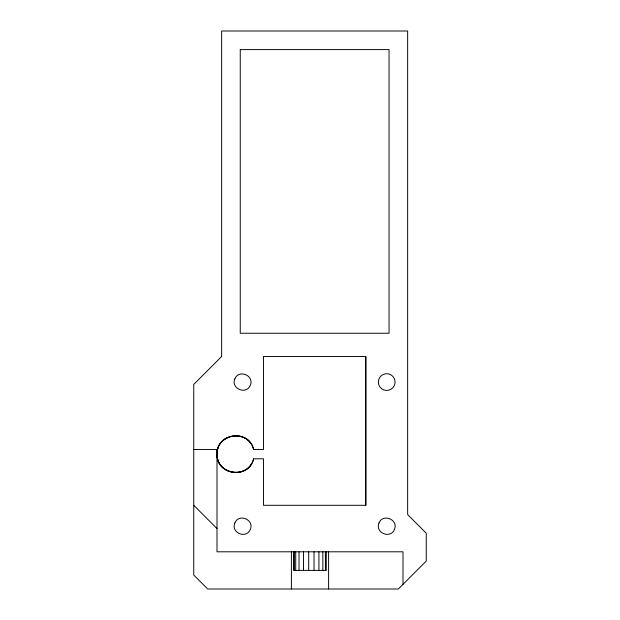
<?xml version="1.0" encoding="UTF-8"?>
<svg xmlns="http://www.w3.org/2000/svg" width="620" height="620" viewBox="0 0 620 620"><rect width="100%" height="100%" fill="white"/><g stroke="black" fill="none" stroke-linecap="round" stroke-linejoin="round"><path stroke-width="0.93" d="M217.403 457.793C220.046 476.548 249.813 477.632 253.611 458.8L263.5 458.8L263.5 505.3L365.8 505.3L365.8 356.5L263.5 356.5L263.5 449.5L253.611 449.5C249.813 430.668 220.046 431.753 217.403 450.507M253.611 449.5C248.682 429.025 216.644 432.775 217 454.15C216.644 475.525 248.682 479.275 253.611 458.8M251.542 463.737C242.862 479.632 216.24 472.246 217 454.15C216.24 436.054 242.862 428.668 251.542 444.563M193.75 449.5L217 449.5L217 551.8L403 551.8L403 584.35M193.75 505.3L217 528.55M365.8 356.5L365.8 505.3M328.6 551.8L328.6 589M326.275 551.8L326.275 570.4L293.725 570.4L293.725 551.8M325.399 551.8L325.399 570.4M322.849 551.8L322.849 570.4M318.92 551.8L318.92 570.4M314.03 551.8L314.03 570.4M308.698 551.8L308.698 570.4M303.506 551.8L303.506 570.4M299.018 551.8L299.018 570.4M295.717 551.8L295.717 570.4M294.229 551.8L294.229 570.4M291.4 551.8L291.4 589M217.217 451.329L217.217 456.971M240.25 49.6L240.25 333.25L389.05 333.25L389.05 49.6L240.25 49.6M234.856 378.836C230.562 388.593 246.334 395.219 250.294 385.315C254.588 375.557 238.816 368.931 234.856 378.836M234.856 522.986C230.562 532.743 246.334 539.369 250.294 529.464C254.588 519.707 238.816 513.081 234.856 522.986M379.006 522.986C374.713 532.743 390.484 539.369 394.444 529.464C398.738 519.707 382.966 513.081 379.006 522.986M221.65 356.5L193.75 384.4L193.75 575.05L207.7 589L398.35 589L426.25 561.1L426.25 533.2L407.65 514.6L407.65 31L221.65 31L221.65 356.5M381.563 388.663A8.37 8.37 0 0 0 395.01 383.253A8.37 8.37 0 0 0 383.602 374.31A8.37 8.37 0 0 0 381.563 388.663"/></g></svg>
